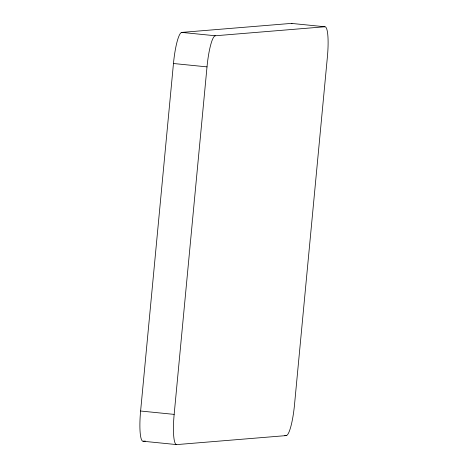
<?xml version="1.0" encoding="UTF-8"?>
<svg xmlns="http://www.w3.org/2000/svg" width="468" height="468" viewBox="0 0 468 468"><rect width="100%" height="100%" fill="white"/><g stroke="black" fill="none" stroke-linecap="round" stroke-linejoin="round"><path stroke-width="0.7" d="M140.611 411.021L173.464 63.513A30.812 5.347 -84.3 0 1 181.777 32.409L291.318 23.4L324.868 26.758A30.812 5.347 -84.3 0 1 327.389 56.973L294.536 404.487A30.812 5.347 -84.3 0 1 286.223 435.591L176.682 444.6L143.132 441.242A30.812 5.347 -84.3 0 1 140.611 411.021L174.16 414.385A30.812 5.347 -84.3 0 0 176.682 444.6M174.16 414.385L207.014 66.877A30.812 5.347 -84.3 0 1 215.327 35.767L324.868 26.758M143.132 441.242L145.308 441.061M181.777 32.409L215.327 35.767M173.464 63.513L207.014 66.877M284.796 435.451L286.223 435.591M291.318 23.4A30.812 5.347 -84.3 0 1 292.003 23.605"/></g></svg>
